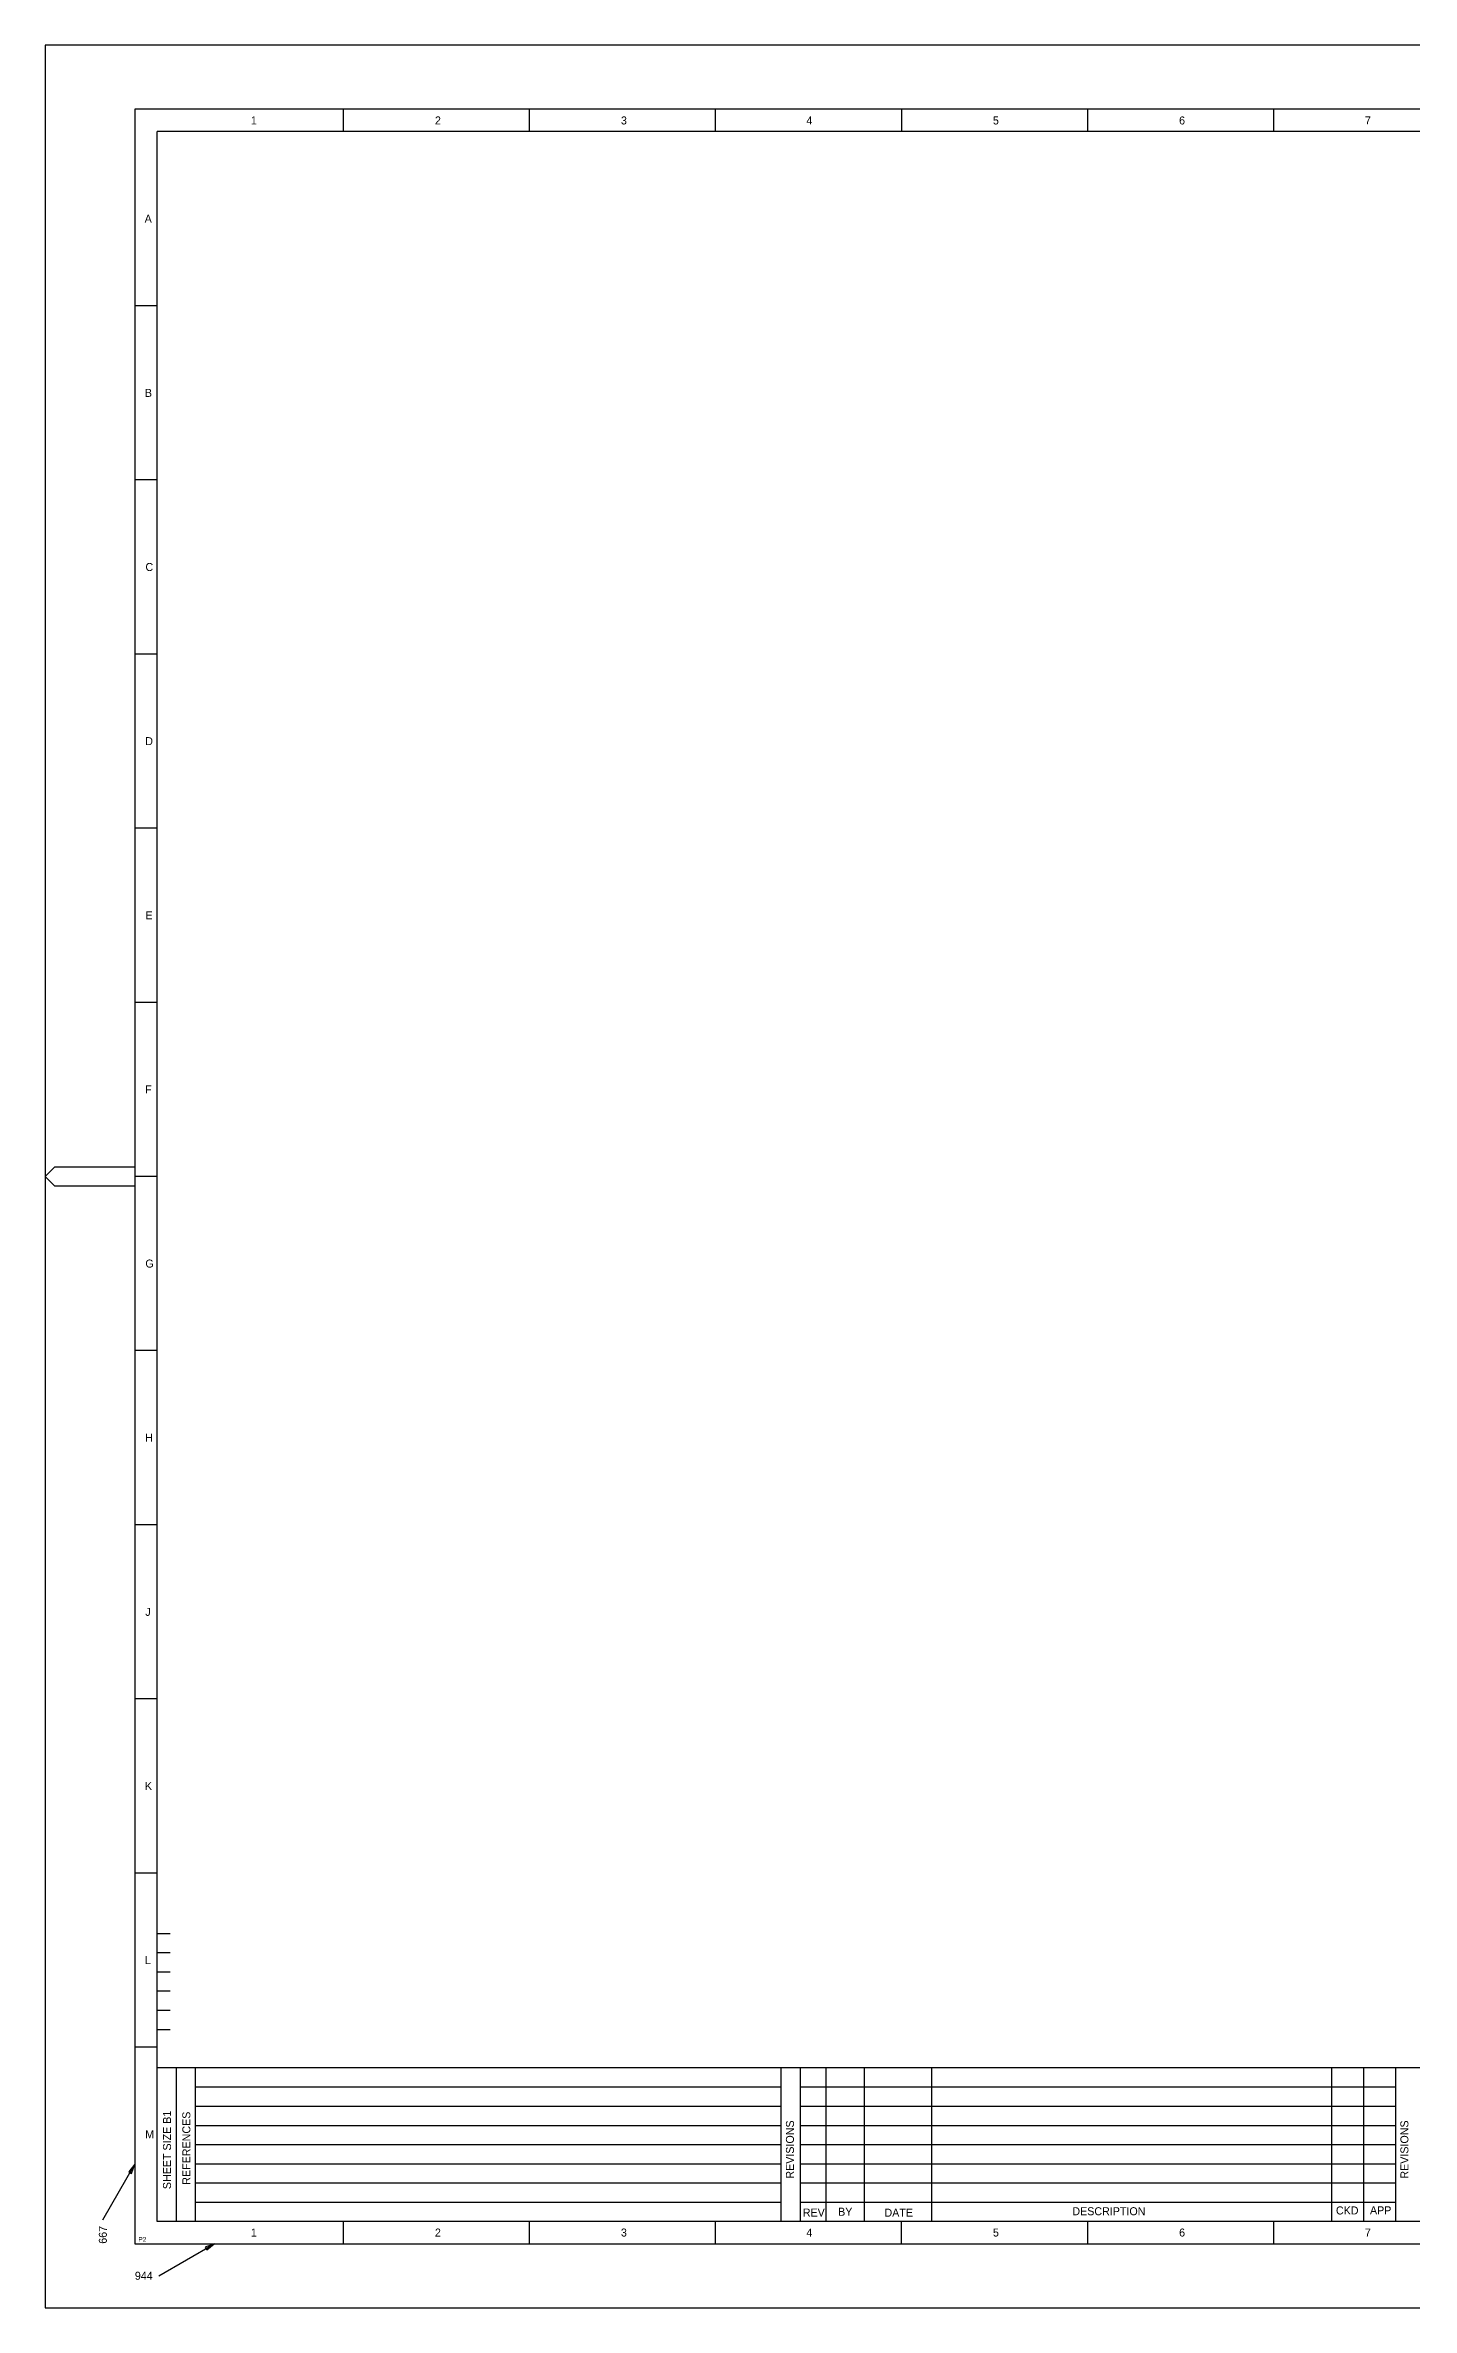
# Model space of a CAD drawing. Extents: x -28 to 972, y -20 to 687.
# Drawn here: x -28 to 399, y -20 to 687 of the extents above; entities that cross this region are included whole.
import ezdxf

# ---------------------------------------------------------------- set-up
doc = ezdxf.new("R2010")
doc.units = 0
doc.layers.add('G_Border', color=7, linetype='Continuous')
doc.layers.add('G_Dimensions', color=7, linetype='Continuous')

msp = doc.modelspace()

# ---------------------------------------------------------------- linework, layer by layer
at = {"layer": 'G_Border'}
for p, q in [((65.126, 667), (65.126, 660.001)), ((123.251, 667), (123.251, 660.001)), ((181.376, 667), (181.376, 660.001)), ((239.501, 667), (239.501, 660.001)), ((297.626, 667), (297.626, 660.001)), ((355.751, 667), (355.751, 660.001)), ((6.999, 7), (6.999, 660)), ((937, 660), (6.999, 660)), ((6.998, 605.583), (-0.01, 605.583)), ((6.998, 551.166), (-0.01, 551.166)), ((6.998, 496.749), (-0.01, 496.749)), ((6.998, 442.333), (-0.01, 442.333)), ((6.998, 387.916), (-0.01, 387.916)), ((-28, 333.499), (-25, 336.499)), ((-25, 330.499), (-28, 333.499)), ((-25, 336.499), (-0.002, 336.499)), ((6.998, 333.499), (-0.01, 333.499)), ((-0.002, 330.499), (-25, 330.499)), ((6.998, 279.083), (-0.01, 279.083)), ((6.998, 224.666), (-0.01, 224.666)), ((6.998, 170.249), (-0.01, 170.249)), ((6.998, 115.833), (-0.01, 115.833)), ((6.998, 97), (10.998, 97)), ((6.998, 91), (10.998, 91)), ((6.998, 85), (10.998, 85)), ((6.998, 79), (10.998, 79)), ((6.998, 73), (10.998, 73)), ((6.998, 67), (10.998, 67)), ((6.998, 61.416), (-0.01, 61.416)), ((937, 55), (6.999, 55)), ((12.999, 7), (12.999, 55)), ((18.999, 7), (18.999, 55)), ((202, 7), (202, 55)), ((208, 7), (208, 55)), ((216, 7), (216, 55)), ((228, 7), (228, 55)), ((249, 7), (249, 55)), ((374, 7), (374, 55)), ((384, 7), (384, 55)), ((394, 7), (394, 55)), ((18.999, 49), (202, 49)), ((18.999, 43), (202, 43)), ((208, 49), (394, 49)), ((208, 43), (394, 43)), ((18.999, 37), (202, 37)), ((208, 37), (394, 37)), ((18.999, 31), (202, 31)), ((208, 31), (394, 31)), ((-10, 7.5), (0, 24.82)), ((18.999, 25), (202, 25)), ((208, 25), (394, 25)), ((18.999, 19), (202, 19)), ((208, 19), (394, 19)), ((18.999, 13), (202, 13)), ((208, 13), (394, 13)), ((937, 7), (6.999, 7)), ((7.5, -10), (24.82, 0)), ((65.124, 7), (65.124, 0.001)), ((123.249, 7), (123.249, 0.001)), ((181.374, 7), (181.374, 0.001)), ((239.499, 7), (239.499, 0.001)), ((297.624, 7), (297.624, 0.001)), ((355.749, 7), (355.749, 0.001))]:
    msp.add_line(p, q, dxfattribs=at)
for points in [[(-28, -20), (972, -20), (972, 687), (-28, 687)], [(0, 0), (944, 0), (944, 667), (0, 667)]]:
    msp.add_lwpolyline(points, close=True, dxfattribs=at)
at = {"layer": 'G_Dimensions'}
for p, q in [((0, 24.82), (-1.918, 22.491)), ((-1.918, 22.491), (-1.069, 22.001)), ((-1.069, 22.001), (0, 24.82)), ((24.82, 0), (21.995, -1.058)), ((22.485, -1.907), (24.82, 0)), ((21.995, -1.058), (22.485, -1.907))]:
    msp.add_line(p, q, dxfattribs=at)

# ---------------------------------------------------------------- texts
at = {"layer": 'G_Border'}
for s, height, p in [('1', 2.5, (36.239, 662.25)), ('2', 2.5, (93.767, 662.25)), ('3', 2.5, (151.888, 662.25)), ('4', 2.5, (209.84, 662.25)), ('5', 2.5, (268.128, 662.25)), ('6', 2.5, (326.297, 662.25)), ('7', 2.5, (384.359, 662.25)), ('A', 2.5, (3.055, 631.541)), ('B', 2.5, (3.144, 577.124)), ('C', 2.5, (3.311, 522.707)), ('D', 2.5, (3.233, 468.29)), ('E', 2.5, (3.311, 413.875)), ('F', 2.5, (3.213, 359.456)), ('G', 2.5, (3.291, 305.041)), ('H', 2.5, (3.233, 250.624)), ('J', 2.5, (3.262, 196.207)), ('K', 2.5, (3.144, 141.79)), ('L', 2.5, (3.154, 87.375)), ('M', 2.5, (3.233, 32.956)), ('REV', 2.5, (208.711, 8.496)), ('BY', 2.5, (219.745, 8.751)), ('DATE', 2.5, (234.226, 8.465)), ('DESCRIPTION', 2.5, (292.935, 8.905)), ('CKD', 2.5, (375.296, 9.151)), ('APP', 2.5, (385.935, 9.194)), ('P2', 1.5, (1.085, 0.606)), ('1', 2.5, (36.237, 2.25)), ('2', 2.5, (93.765, 2.25)), ('3', 2.5, (151.886, 2.25)), ('4', 2.5, (209.838, 2.25)), ('5', 2.5, (268.126, 2.25)), ('6', 2.5, (326.295, 2.25)), ('7', 2.5, (384.357, 2.25)), ('944', 2.5, (0, -11.25))]:
    msp.add_text(s, height=height, dxfattribs=at).set_placement(p)
for s, p in [('SHEET SIZE B1', (11.302, 17.06)), ('REFERENCES', (17.344, 18.432)), ('REVISIONS', (205.943, 20.34)), ('REVISIONS', (397.943, 20.34)), ('667', (-8.75, 0))]:
    msp.add_text(s, height=2.5, rotation=89.999997, dxfattribs=at).set_placement(p)

doc.saveas('drawing.dxf')
